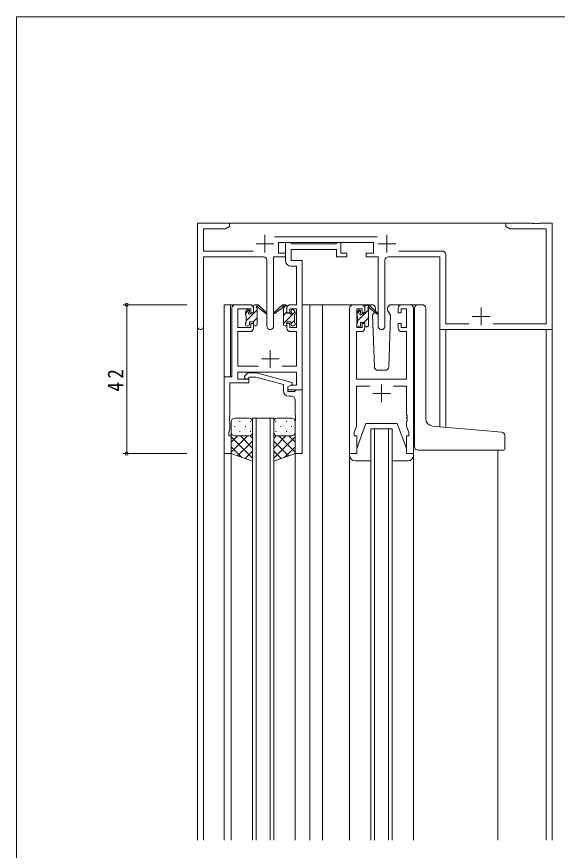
# Model space of a CAD drawing. Units: millimetres on the paper. Extents: x -420 to 373, y -297 to 267.
# Drawn here: x -417.7 to -265.1, y 29.4 to 264.4 of the extents above; entities that cross this region are included whole.
import ezdxf

# ---------------------------------------------------------------- set-up
doc = ezdxf.new("R2010")
doc.units = ezdxf.units.MM
for name, color, linetype, lineweight in [('0-1_YKK_ZWAK', 7, 'Continuous', 9), ('0-3_YKK_11', 7, 'Continuous', 9), ('0-4_YKK_12', 2, 'Continuous', 9), ('0-5_YKK_13', 4, 'Continuous', 9), ('0-7_YKK_D', 6, 'Continuous', 9)]:
    doc.layers.add(name, color=color, linetype=linetype, lineweight=lineweight)
doc.styles.add('ＭＳ ゴシック', font='')
doc.styles.get('ＭＳ ゴシック').set_extended_font_data('MS Gothic')

msp = doc.modelspace()

# ---------------------------------------------------------------- linework, layer by layer
at = {"layer": '0-1_YKK_ZWAK'}
for p in [(-417.7, -260.575), (352.3, 264.425)]:
    msp.add_line(p, (-417.7, 264.425), dxfattribs=at)
at = {"layer": '0-3_YKK_11'}
for p, q in [((-366.645, 206.219), (-357.645, 206.219)), ((-366.645, 177.034), (-366.645, 206.219)), ((-365.015, 204.589), (-365.015, 198.349)), ((-358.737, 204.589), (-365.015, 204.589)), ((-357.645, 205.219), (-358.737, 204.589)), ((-357.645, 206.219), (-357.645, 205.219)), ((-279.645, 206.219), (-272.104, 206.219)), ((-279.645, 205.219), (-279.645, 206.219)), ((-278.554, 204.589), (-279.645, 205.219)), ((-268.275, 204.589), (-278.554, 204.589)), ((-272.104, 206.219), (-271.92, 206.099)), ((-271.92, 206.099), (-271.37, 206.099)), ((-271.37, 206.099), (-271.187, 206.219)), ((-271.187, 206.219), (-271.104, 206.219)), ((-271.104, 206.219), (-270.92, 206.099)), ((-270.92, 206.099), (-270.37, 206.099)), ((-270.37, 206.099), (-270.187, 206.219)), ((-270.187, 206.219), (-266.645, 206.219)), ((-268.275, 177.849), (-268.275, 204.589)), ((-266.645, 206.219), (-266.645, 176.219)), ((-347.645, 202.919), (-347.645, 197.919)), ((-344.953, 202.349), (-315.938, 202.349)), ((-313.245, 202.919), (-313.245, 197.919)), ((-350.145, 200.419), (-345.145, 200.419)), ((-343.845, 200.719), (-343.845, 197.719)), ((-317.045, 200.719), (-343.845, 200.719)), ((-341.845, 200.719), (-341.845, 195.589)), ((-340.515, 200.719), (-341.845, 200.719)), ((-340.24, 200.539), (-340.515, 200.719)), ((-340.057, 200.419), (-340.24, 200.539)), ((-327.604, 200.419), (-340.057, 200.419)), ((-327.42, 200.539), (-327.604, 200.419)), ((-327.145, 200.719), (-327.42, 200.539)), ((-326.245, 200.719), (-327.145, 200.719)), ((-326.245, 197.719), (-326.245, 200.719)), ((-317.045, 197.719), (-317.045, 200.719)), ((-315.745, 200.419), (-310.745, 200.419)), ((-365.015, 198.349), (-350.996, 198.349)), ((-343.845, 197.719), (-341.845, 197.719)), ((-341.845, 197.719), (-341.845, 196.719)), ((-340.215, 198.789), (-327.445, 198.789)), ((-340.215, 195.719), (-340.215, 198.789)), ((-327.445, 198.789), (-327.445, 196.719)), ((-324.545, 197.719), (-326.245, 197.719)), ((-324.545, 196.719), (-324.545, 197.719)), ((-319.045, 197.719), (-317.045, 197.719)), ((-319.045, 196.719), (-319.045, 197.719)), ((-309.895, 198.349), (-297.645, 198.349)), ((-365.015, 196.719), (-365.015, 177.034)), ((-348.095, 196.719), (-365.015, 196.719)), ((-347.095, 177.169), (-347.095, 195.719)), ((-345.195, 196.719), (-345.195, 177.169)), ((-341.845, 196.719), (-345.195, 196.719)), ((-337.145, 195.719), (-340.215, 195.719)), ((-337.145, 183.219), (-337.145, 195.719)), ((-327.445, 196.719), (-324.545, 196.719)), ((-315.695, 196.719), (-319.045, 196.719)), ((-315.695, 177.169), (-315.695, 196.719)), ((-313.795, 195.719), (-313.795, 177.169)), ((-298.275, 196.719), (-312.795, 196.719)), ((-298.275, 176.219), (-298.275, 196.719)), ((-296.645, 197.349), (-296.645, 177.849)), ((-340.345, 194.089), (-338.775, 194.089)), ((-338.775, 194.089), (-338.775, 183.219)), ((-356.945, 182.219), (-356.945, 162.849)), ((-351.845, 183.219), (-355.945, 183.219)), ((-355.315, 182.019), (-351.645, 182.019)), ((-355.315, 176.819), (-355.315, 182.019)), ((-351.645, 182.019), (-351.645, 180.919)), ((-350.845, 180.919), (-350.845, 182.219)), ((-341.445, 182.219), (-341.445, 180.919)), ((-340.645, 182.019), (-338.775, 182.019)), ((-340.645, 180.919), (-340.645, 182.019)), ((-338.775, 183.219), (-340.445, 183.219)), ((-338.775, 182.019), (-338.775, 176.819)), ((-337.145, 159.219), (-337.145, 183.219)), ((-323.745, 141.219), (-323.745, 182.219)), ((-322.745, 183.219), (-320.445, 183.219)), ((-321.745, 182.019), (-321.745, 176.819)), ((-320.245, 182.019), (-321.745, 182.019)), ((-320.245, 180.919), (-320.245, 182.019)), ((-319.445, 182.219), (-319.445, 180.919)), ((-310.045, 180.919), (-310.045, 182.219)), ((-309.245, 182.019), (-309.245, 180.919)), ((-307.745, 182.019), (-309.245, 182.019)), ((-309.045, 183.219), (-306.745, 183.219)), ((-307.745, 176.819), (-307.745, 182.019)), ((-305.745, 182.219), (-305.745, 141.219)), ((-286.645, 182.419), (-286.645, 177.419)), ((-351.645, 180.919), (-350.845, 180.919)), ((-341.445, 180.919), (-340.645, 180.919)), ((-319.445, 180.919), (-320.245, 180.919)), ((-309.245, 180.919), (-310.045, 180.919)), ((-289.145, 179.919), (-284.145, 179.919)), ((-351.645, 176.819), (-355.315, 176.819)), ((-351.645, 177.919), (-351.645, 176.819)), ((-350.845, 177.919), (-351.645, 177.919)), ((-350.845, 176.619), (-350.845, 177.919)), ((-341.445, 177.919), (-341.445, 176.619)), ((-340.645, 177.919), (-341.445, 177.919)), ((-340.645, 176.819), (-340.645, 177.919)), ((-338.775, 176.819), (-340.645, 176.819)), ((-321.745, 176.819), (-320.245, 176.819)), ((-320.245, 177.919), (-319.445, 177.919)), ((-320.245, 176.819), (-320.245, 177.919)), ((-319.445, 177.919), (-319.445, 176.619)), ((-310.045, 177.919), (-309.245, 177.919)), ((-310.045, 176.619), (-310.045, 177.919)), ((-309.245, 177.919), (-309.245, 176.819)), ((-309.245, 176.819), (-307.745, 176.819)), ((-296.645, 177.849), (-289.996, 177.849)), ((-283.295, 177.849), (-268.275, 177.849)), ((-355.315, 175.619), (-351.845, 175.619)), ((-355.315, 165.849), (-355.315, 175.619)), ((-340.445, 175.619), (-338.775, 175.619)), ((-338.775, 175.619), (-338.775, 165.849)), ((-321.815, 175.619), (-321.815, 162.219)), ((-320.445, 175.619), (-321.815, 175.619)), ((-307.675, 175.619), (-309.045, 175.619)), ((-307.675, 162.219), (-307.675, 175.619)), ((-266.645, 176.219), (-298.275, 176.219)), ((-346.145, 170.419), (-346.145, 165.419)), ((-348.645, 167.919), (-343.645, 167.919)), ((-349.496, 165.849), (-355.315, 165.849)), ((-338.775, 165.849), (-342.795, 165.849)), ((-359.145, 162.849), (-359.145, 141.219)), ((-356.945, 162.849), (-359.145, 162.849)), ((-355.315, 164.219), (-338.775, 164.219)), ((-355.315, 162.219), (-355.315, 164.219)), ((-352.145, 162.219), (-355.315, 162.219)), ((-353.271, 163.243), (-352.496, 164.019)), ((-352.496, 164.019), (-350.05, 164.019)), ((-351.999, 162.819), (-352.423, 162.395)), ((-352.145, 161.219), (-352.145, 162.219)), ((-350.208, 162.819), (-351.999, 162.819)), ((-342.447, 160.739), (-350.208, 162.819)), ((-350.05, 164.019), (-339.947, 161.312)), ((-338.775, 164.219), (-338.775, 160.519)), ((-321.815, 162.219), (-307.675, 162.219)), ((-357.515, 161.219), (-352.145, 161.219)), ((-357.515, 152.177), (-357.515, 161.219)), ((-342.447, 158.919), (-342.447, 160.739)), ((-339.947, 160.712), (-341.147, 160.019)), ((-341.147, 160.019), (-341.147, 158.719)), ((-340.279, 160.519), (-341.145, 160.019)), ((-341.145, 160.019), (-341.145, 159.219)), ((-338.775, 160.519), (-340.279, 160.519)), ((-339.947, 161.312), (-339.947, 160.712)), ((-321.815, 160.289), (-321.815, 148.95)), ((-318.096, 160.289), (-321.815, 160.289)), ((-314.745, 160.719), (-314.745, 155.719)), ((-307.675, 160.289), (-311.395, 160.289)), ((-307.675, 152.177), (-307.675, 160.289)), ((-341.147, 158.719), (-339.347, 158.719)), ((-341.145, 159.219), (-337.145, 159.219)), ((-339.347, 158.719), (-339.147, 158.919)), ((-339.147, 158.919), (-338.847, 159.219)), ((-338.847, 159.219), (-337.147, 159.219)), ((-337.147, 159.219), (-337.147, 141.219)), ((-317.245, 158.219), (-312.245, 158.219)), ((-340.147, 157.419), (-340.947, 157.419)), ((-339.147, 152.177), (-339.147, 156.419)), ((-357.635, 151.994), (-357.515, 152.177)), ((-357.635, 151.444), (-357.635, 151.994)), ((-357.515, 151.261), (-357.635, 151.444)), ((-357.635, 150.994), (-357.515, 151.177)), ((-357.635, 150.444), (-357.635, 150.994)), ((-357.515, 150.261), (-357.635, 150.444)), ((-357.515, 151.177), (-357.515, 151.261)), ((-339.027, 151.994), (-339.147, 152.177)), ((-339.147, 151.261), (-339.027, 151.444)), ((-339.147, 151.177), (-339.147, 151.261)), ((-339.027, 150.994), (-339.147, 151.177)), ((-339.147, 150.261), (-339.027, 150.444)), ((-339.027, 151.444), (-339.027, 151.994)), ((-339.027, 150.444), (-339.027, 150.994)), ((-307.555, 151.994), (-307.675, 152.177)), ((-307.675, 151.26), (-307.555, 151.444)), ((-307.675, 151.177), (-307.675, 151.26)), ((-307.555, 150.994), (-307.675, 151.177)), ((-307.675, 150.26), (-307.555, 150.444)), ((-307.555, 151.444), (-307.555, 151.994)), ((-307.555, 150.444), (-307.555, 150.994)), ((-357.845, 147.219), (-357.515, 148.125)), ((-357.515, 148.125), (-357.515, 150.261)), ((-339.147, 141.219), (-339.147, 150.261)), ((-321.815, 148.95), (-322.445, 147.219)), ((-307.675, 148.95), (-307.675, 150.26)), ((-307.045, 147.219), (-307.675, 148.95)), ((-357.845, 146.219), (-357.845, 147.219)), ((-357.145, 146.219), (-357.845, 146.219)), ((-357.145, 141.219), (-357.145, 146.219)), ((-322.445, 147.219), (-322.445, 146.219)), ((-322.445, 146.219), (-321.745, 146.219)), ((-321.745, 146.219), (-321.745, 141.219)), ((-307.745, 146.219), (-307.045, 146.219)), ((-307.745, 141.219), (-307.745, 146.219)), ((-307.045, 146.219), (-307.045, 147.219)), ((-359.145, 141.219), (-357.145, 141.219)), ((-337.147, 141.219), (-339.147, 141.219)), ((-321.745, 141.219), (-323.745, 141.219)), ((-305.745, 141.219), (-307.745, 141.219))]:
    msp.add_line(p, q, dxfattribs=at)
for centre, radius, start, end in [((-297.645, 197.349), 1, 0, 89.99998), ((-348.095, 195.719), 1, 0, 89.99998), ((-340.345, 195.589), 1.5, 180, 269.99998), ((-312.795, 195.719), 1, 90, 179.99998), ((-355.945, 182.219), 1, 90, 179.99998), ((-351.845, 182.219), 1, 0, 89.99998), ((-340.445, 182.219), 1, 90, 179.99998), ((-322.745, 182.219), 1, 90, 179.99998), ((-320.445, 182.219), 1, 0, 89.99998), ((-309.045, 182.219), 1, 90, 179.99998), ((-306.745, 182.219), 1, 0, 89.99998), ((-365.83, 177.034), 0.815, 179.99998, 0), ((-351.845, 176.619), 1, 270, 359.99998), ((-346.145, 177.169), 0.95, 179.99998, 0), ((-340.445, 176.619), 1, 180, 269.99998), ((-320.445, 176.619), 1, 270, 359.99998), ((-314.745, 177.169), 0.95, 179.99998, 0), ((-309.045, 176.619), 1, 180, 269.99998), ((-352.847, 162.819), 0.6, 134.99998, 315), ((-340.947, 158.919), 1.5, 180, 269.99998), ((-340.147, 156.419), 1, 0, 89.99998)]:
    msp.add_arc(centre, radius, start, end, dxfattribs=at)
at = {"layer": '0-4_YKK_12'}
for p, q in [((-358.145, 206.219), (-279.145, 206.219)), ((-359.145, 183.219), (-359.145, 32.219)), ((-354.145, 183.219), (-359.145, 183.219)), ((-357.345, 183.219), (-357.345, 162.849)), ((-337.145, 183.219), (-331.445, 183.219)), ((-334.945, 183.219), (-334.945, 32.219)), ((-331.445, 183.219), (-322.745, 183.219)), ((-331.445, 183.219), (-331.445, 32.219)), ((-306.745, 183.219), (-303.545, 183.218)), ((-366.645, 177.034), (-366.645, 32.219)), ((-365.015, 177.034), (-365.015, 32.219)), ((-266.645, 32.219), (-266.645, 176.519)), ((-296.645, 176.219), (-298.275, 176.219)), ((-298.275, 176.219), (-298.275, 148.821)), ((-296.645, 176.219), (-298.275, 176.219)), ((-296.645, 176.219), (-296.645, 148.678)), ((-268.275, 32.219), (-268.275, 176.219)), ((-351.147, 151.219), (-345.147, 151.219)), ((-351.147, 32.219), (-351.147, 151.219)), ((-350.147, 151.219), (-350.147, 32.219)), ((-346.147, 32.219), (-346.147, 151.219)), ((-345.147, 151.219), (-345.147, 32.219)), ((-317.745, 148.219), (-311.745, 148.219)), ((-317.745, 32.219), (-317.745, 148.219)), ((-316.745, 148.219), (-316.745, 32.219)), ((-312.745, 32.219), (-312.745, 148.219)), ((-311.745, 148.219), (-311.745, 32.219)), ((-357.145, 141.719), (-357.146, 32.219)), ((-339.147, 141.719), (-339.147, 32.219)), ((-281.945, 142.203), (-281.945, 32.219)), ((-323.745, 140.719), (-323.745, 32.219)), ((-305.745, 140.719), (-305.745, 32.219))]:
    msp.add_line(p, q, dxfattribs=at)
at = {"layer": '0-5_YKK_13'}
for p, q in [((-353.146, 180.711), (-352.087, 181.77)), ((-353.146, 180.519), (-353.146, 181.119)), ((-353.058, 181.331), (-352.558, 181.831)), ((-352.946, 178.666), (-349.846, 181.766)), ((-352.046, 181.619), (-352.046, 181.28)), ((-350.846, 180.819), (-350.846, 182.919)), ((-350.822, 183.035), (-350.662, 183.196)), ((-350.546, 183.219), (-349.755, 183.219)), ((-349.846, 182.719), (-349.846, 183.219)), ((-349.846, 177.519), (-349.846, 182.119)), ((-349.562, 183.148), (-347.38, 181.101)), ((-347.412, 180.756), (-349.552, 182.452)), ((-342.729, 183.148), (-344.911, 181.101)), ((-344.879, 180.756), (-342.738, 182.452)), ((-341.745, 183.219), (-342.535, 183.219)), ((-342.445, 182.719), (-342.445, 183.219)), ((-342.445, 177.519), (-342.445, 182.119)), ((-342.445, 177.942), (-339.164, 181.223)), ((-342.445, 180.187), (-341.445, 181.187)), ((-342.267, 182.61), (-341.668, 183.209)), ((-341.445, 180.819), (-341.445, 182.919)), ((-340.245, 181.619), (-340.245, 181.28)), ((-339.233, 181.331), (-339.733, 181.831)), ((-339.145, 180.519), (-339.145, 181.119)), ((-321.745, 180.681), (-320.766, 181.66)), ((-321.657, 181.131), (-321.157, 181.631)), ((-320.645, 181.419), (-320.645, 181.08)), ((-317.459, 183.219), (-320.445, 183.219)), ((-319.445, 180.619), (-319.445, 182.719)), ((-319.445, 180.736), (-318.445, 181.736)), ((-319.145, 183.019), (-318.354, 183.019)), ((-318.445, 182.519), (-318.445, 183.019)), ((-318.445, 177.319), (-318.445, 181.919)), ((-318.161, 182.948), (-315.979, 180.901)), ((-316.011, 180.556), (-318.151, 182.252)), ((-316.766, 181.154), (-317.288, 180.251)), ((-316.441, 181.719), (-316.585, 181.469)), ((-316.459, 182.254), (-316.441, 181.719)), ((-313.05, 181.719), (-313.031, 182.254)), ((-312.203, 180.251), (-313.05, 181.719)), ((-309.045, 183.219), (-312.032, 183.219)), ((-305.448, 143.217), (-305.448, 182.217)), ((-304.448, 183.217), (-303.256, 183.217)), ((-302.256, 151.002), (-302.256, 182.217)), ((-352.946, 178.219), (-352.946, 180.319)), ((-351.585, 180.819), (-350.846, 180.819)), ((-350.948, 178.419), (-349.846, 179.521)), ((-340.706, 180.819), (-341.445, 180.819)), ((-340.245, 177.897), (-339.345, 178.797)), ((-339.345, 178.219), (-339.345, 180.319)), ((-321.745, 180.319), (-321.745, 180.919)), ((-321.545, 178.636), (-319.562, 180.619)), ((-321.545, 178.019), (-321.545, 180.119)), ((-320.184, 180.619), (-319.445, 180.619)), ((-319.717, 178.219), (-318.445, 179.491)), ((-317.288, 180.251), (-316.779, 165.684)), ((-312.712, 165.684), (-312.203, 180.251)), ((-353.146, 177.519), (-353.146, 178.019)), ((-352.346, 177.219), (-352.846, 177.219)), ((-352.046, 178.419), (-350.846, 178.419)), ((-352.046, 178.419), (-352.046, 177.519)), ((-350.846, 178.419), (-350.846, 177.519)), ((-350.146, 177.219), (-350.546, 177.219)), ((-342.145, 177.219), (-341.745, 177.219)), ((-341.445, 178.419), (-341.445, 177.519)), ((-340.245, 178.419), (-341.445, 178.419)), ((-340.245, 178.419), (-340.245, 177.519)), ((-339.945, 177.219), (-339.445, 177.219)), ((-339.145, 177.519), (-339.145, 178.019)), ((-321.745, 177.319), (-321.745, 177.819)), ((-320.945, 177.019), (-321.445, 177.019)), ((-320.916, 177.02), (-320.646, 177.29)), ((-320.645, 178.219), (-319.445, 178.219)), ((-320.645, 178.219), (-320.645, 177.319)), ((-319.445, 178.219), (-319.445, 177.319)), ((-318.745, 177.019), (-319.145, 177.019)), ((-318.66, 177.031), (-318.457, 177.234)), ((-315.78, 164.719), (-313.711, 164.719)), ((-352.147, 151.219), (-356.147, 151.219)), ((-344.149, 151.219), (-340.149, 151.219)), ((-357.147, 150.219), (-357.147, 147.219)), ((-356.227, 148.855), (-356.027, 148.855)), ((-354.812, 150.27), (-354.612, 150.27)), ((-353.197, 148.855), (-352.997, 148.855)), ((-351.782, 150.27), (-351.582, 150.27)), ((-351.147, 147.219), (-351.147, 150.219)), ((-345.149, 147.219), (-345.149, 150.219)), ((-344.514, 150.27), (-344.714, 150.27)), ((-343.099, 148.855), (-343.299, 148.855)), ((-341.484, 150.27), (-341.684, 150.27)), ((-340.069, 148.855), (-340.269, 148.855)), ((-339.149, 150.219), (-339.149, 147.219)), ((-321.745, 142.719), (-319.145, 149.719)), ((-319.145, 149.719), (-310.345, 149.719)), ((-307.745, 142.719), (-310.345, 149.719)), ((-305.745, 142.203), (-305.745, 149.018)), ((-282.861, 147.472), (-300.43, 149.009)), ((-357.147, 141.219), (-357.147, 147.219)), ((-355.355, 146.219), (-357.147, 144.427)), ((-352.527, 146.219), (-357.147, 141.599)), ((-357.147, 145.951), (-351.147, 139.951)), ((-356.147, 146.219), (-352.547, 146.219)), ((-355.747, 146.219), (-352.147, 146.219)), ((-354.812, 147.44), (-354.612, 147.44)), ((-354.587, 146.219), (-351.147, 142.779)), ((-351.815, 146.276), (-351.147, 145.607)), ((-351.782, 147.44), (-351.582, 147.44)), ((-351.147, 147.44), (-351.147, 139.076)), ((-345.149, 147.44), (-345.149, 139.076)), ((-344.481, 146.276), (-345.149, 145.607)), ((-341.709, 146.219), (-345.149, 142.779)), ((-339.149, 145.951), (-345.149, 139.951)), ((-344.514, 147.44), (-344.714, 147.44)), ((-340.549, 146.219), (-344.149, 146.219)), ((-343.769, 146.219), (-339.149, 141.599)), ((-340.149, 146.219), (-343.749, 146.219)), ((-341.484, 147.44), (-341.684, 147.44)), ((-340.941, 146.219), (-339.149, 144.427)), ((-339.149, 141.219), (-339.149, 147.219)), ((-280.861, 147.297), (-282.861, 147.472)), ((-279.948, 142.517), (-279.948, 146.301)), ((-351.147, 144.77), (-355.343, 140.574)), ((-345.149, 144.77), (-340.953, 140.574)), ((-357.147, 143.122), (-354.186, 140.161)), ((-351.147, 139.076), (-357.147, 141.219)), ((-351.147, 141.942), (-353.259, 139.83)), ((-345.149, 141.942), (-343.037, 139.83)), ((-345.149, 139.076), (-339.149, 141.219)), ((-339.149, 143.122), (-342.11, 140.161)), ((-323.745, 141.219), (-321.745, 141.219)), ((-323.745, 140.719), (-323.745, 141.219)), ((-321.745, 141.219), (-321.745, 142.719)), ((-307.745, 142.719), (-307.745, 141.219)), ((-307.745, 141.219), (-305.745, 141.219)), ((-305.745, 141.219), (-305.745, 140.719)), ((-304.448, 142.217), (-282.948, 142.217)), ((-282.948, 142.217), (-280.248, 142.217)), ((-317.745, 139.219), (-322.245, 139.219)), ((-307.245, 139.219), (-311.745, 139.219))]:
    msp.add_line(p, q, dxfattribs=at)
for centre, radius, start, end in [((-352.846, 181.119), 0.3, 135, 180), ((-352.346, 181.619), 0.3, 0, 135), ((-352.046, 180.819), 0.25, 123.05573, 326.94426), ((-352.346, 181.28), 0.3, 303.05573, 0), ((-350.546, 182.919), 0.3, 90, 180), ((-349.846, 182.519), 0.2, 20.88332, 233.1301), ((-350.146, 182.119), 0.3, 0, 53.1301), ((-349.755, 182.919), 0.3, 49.8974, 90), ((-349.379, 182.697), 0.3, 200.88332, 234.62001), ((-347.296, 180.919), 0.2, 234.62001, 114.62001), ((-344.994, 180.919), 0.2, 65.37997, 305.37997), ((-342.912, 182.697), 0.3, 305.37997, 339.11667), ((-342.535, 182.919), 0.3, 90, 130.10258), ((-342.445, 182.519), 0.2, 306.86989, 159.11667), ((-342.145, 182.119), 0.3, 126.86989, 180), ((-341.745, 182.919), 0.3, 0, 90), ((-340.245, 180.819), 0.25, 213.05573, 56.94426), ((-339.945, 181.619), 0.3, 45, 180), ((-339.945, 181.28), 0.3, 180, 236.94426), ((-339.445, 181.119), 0.3, 0, 45), ((-321.445, 180.919), 0.3, 135, 180), ((-320.945, 181.419), 0.3, 0, 135), ((-320.945, 181.08), 0.3, 303.05573, 0), ((-319.145, 182.719), 0.3, 90, 180), ((-318.445, 182.319), 0.2, 20.88332, 233.1301), ((-318.745, 181.919), 0.3, 0, 53.1301), ((-318.354, 182.719), 0.3, 49.8974, 90), ((-317.978, 182.497), 0.3, 200.88332, 234.62001), ((-317.459, 182.219), 1, 2, 90), ((-312.032, 182.219), 1, 90, 178), ((-304.448, 182.217), 1, 90, 180), ((-303.256, 182.217), 1, 0, 90), ((-352.946, 180.519), 0.2, 180, 270), ((-351.585, 180.519), 0.3, 90, 146.94426), ((-340.706, 180.519), 0.3, 33.05573, 90), ((-339.345, 180.519), 0.2, 270, 0), ((-321.545, 180.319), 0.2, 180, 270), ((-320.645, 180.619), 0.25, 123.05573, 326.94426), ((-320.184, 180.319), 0.3, 90, 146.94426), ((-315.895, 180.719), 0.2, 234.62001, 114.62001), ((-352.946, 178.019), 0.2, 90, 180), ((-352.846, 177.519), 0.3, 180, 270), ((-352.346, 177.519), 0.3, 270, 0), ((-350.546, 177.519), 0.3, 180, 270), ((-350.146, 177.519), 0.3, 270, 0), ((-342.145, 177.519), 0.3, 180, 270), ((-341.745, 177.519), 0.3, 270, 0), ((-339.945, 177.519), 0.3, 180, 270), ((-339.445, 177.519), 0.3, 270, 0), ((-339.345, 178.019), 0.2, 0, 90), ((-321.545, 177.819), 0.2, 90, 180), ((-321.445, 177.319), 0.3, 180, 270), ((-320.945, 177.319), 0.3, 270, 0), ((-319.145, 177.319), 0.3, 180, 270), ((-318.745, 177.319), 0.3, 270, 0), ((-315.78, 165.719), 1, 182, 270), ((-313.711, 165.719), 1, 270, 358), ((-356.147, 150.219), 1, 90, 180), ((-352.147, 150.219), 1, 0, 90), ((-344.149, 150.219), 1, 90, 180), ((-340.149, 150.219), 1, 0, 90), ((-300.256, 151.002), 2, 180, 264.99998), ((-356.147, 147.219), 1, 180, 270), ((-356.147, 147.219), 1, 180, 270), ((-352.147, 147.219), 1, 270, 0), ((-352.147, 147.219), 1, 270, 0), ((-344.149, 147.219), 1, 180, 270), ((-344.149, 147.219), 1, 180, 270), ((-340.149, 147.219), 1, 270, 0), ((-340.149, 147.219), 1, 270, 0), ((-280.948, 146.301), 1, 0, 85), ((-304.448, 143.217), 1, 180, 224.427), ((-304.448, 143.217), 1, 224.427, 238.63187), ((-304.448, 143.217), 1, 224.427, 270), ((-280.248, 142.517), 0.3, 270, 0), ((-322.245, 140.719), 1.5, 180, 270), ((-307.245, 140.719), 1.5, 270, 0)]:
    msp.add_arc(centre, radius, start, end, dxfattribs=at)
at = {"layer": '0-7_YKK_D'}
for p, q in [((-369.645, 183.219), (-387.645, 183.219)), ((-386.645, 141.219), (-386.645, 183.219)), ((-369.645, 141.219), (-387.645, 141.219))]:
    msp.add_line(p, q, dxfattribs=at)
for centre in [(-386.645, 183.219), (-386.645, 141.219)]:
    msp.add_circle(centre, 0.425, dxfattribs=at)

# ---------------------------------------------------------------- texts
at = {"layer": '0-7_YKK_D', "color": 3, "insert": (-387.645, 158.699), "char_height": 4.399, "attachment_point": 7, "rotation": 90, "style": 'ＭＳ ゴシック'}
msp.add_mtext('\\T1.36;\\W0.9;42', dxfattribs=at)

doc.saveas('drawing.dxf')
